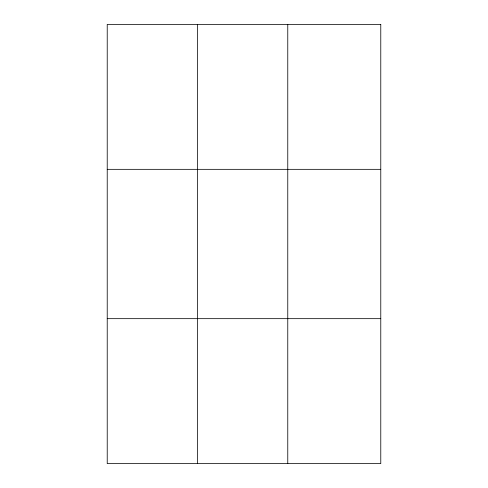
<?xml version="1.0" encoding="UTF-8"?>
<svg xmlns="http://www.w3.org/2000/svg" width="488" height="488" viewBox="0 0 488 488"><rect width="100%" height="100%" fill="white"/><g stroke="black" fill="none" stroke-linecap="round" stroke-linejoin="round"><path stroke-width="0.73" d="M197.494 463.6L197.494 24.4M287.767 463.6L287.767 24.4M107.226 169.336L380.774 169.336M107.226 318.664L380.774 318.664M380.774 24.4L380.774 463.6L107.226 463.6L107.226 24.4L380.774 24.4"/></g></svg>
